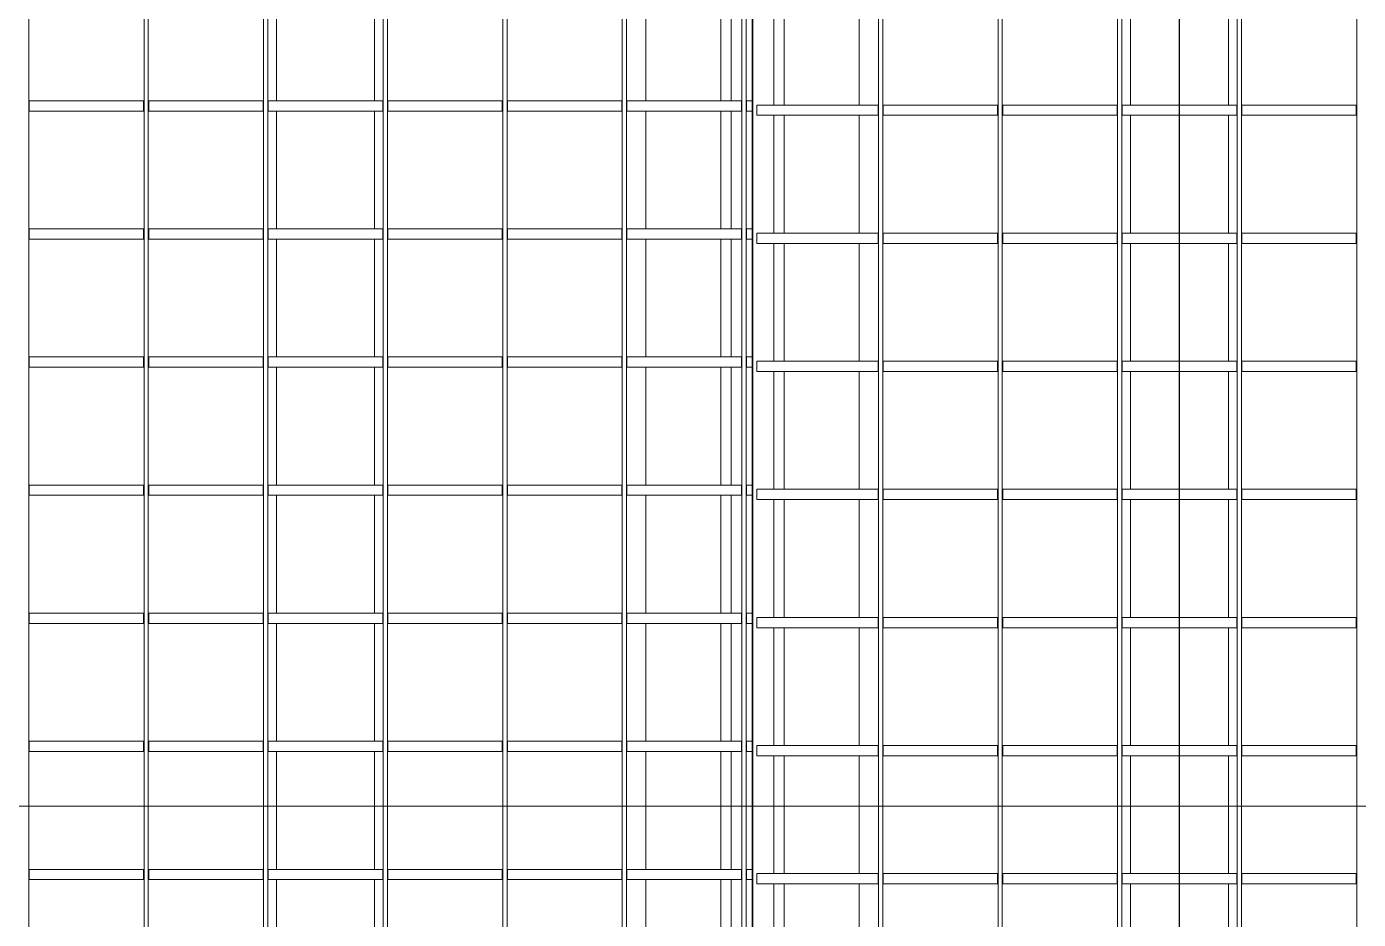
# Model space of a CAD drawing. Extents: x 28911 to 70911, y -59 to 29641.
# Drawn here: x 54923 to 56482, y 21130 to 22175 of the extents above; entities that cross this region are included whole.
import ezdxf
from ezdxf.lldxf.tags import DXFTag

# ---------------------------------------------------------------- set-up
doc = ezdxf.new("R2010")
doc.units = 0
doc.header["$LTSCALE"] = 300
doc.header["$MEASUREMENT"] = 0
doc.linetypes.add('CONTINUA', pattern=[0])
for name, color, linetype, lineweight in [('20 CENTERLINE 0.05', 6, 'CENTER', 9), ('21 CONTINUA 0.05', 6, 'Continuous', 9), ('22 CONTINUA 0.18', 3, 'Continuous', 18), ('23 CONTINUA 0.35', 4, 'Continuous', 35)]:
    doc.layers.add(name, color=color, linetype=linetype, lineweight=lineweight)
tags = doc.linetypes.add('CENTER', pattern=[2, 1.25, -0.25, 0.25, -0.25]).pattern_tags.tags
tags[10:11] = [DXFTag(74, 4), DXFTag(75, 0), DXFTag(340, '0'), DXFTag(46, 1.0), DXFTag(50, 0.0), DXFTag(44, 0.0), DXFTag(45, 0.0)]
tags[8:9] = [DXFTag(74, 4), DXFTag(75, 0), DXFTag(340, '0'), DXFTag(46, 1.0), DXFTag(50, 0.0), DXFTag(44, 0.0), DXFTag(45, 0.0)]
tags[6:7] = [DXFTag(74, 4), DXFTag(75, 0), DXFTag(340, '0'), DXFTag(46, 1.0), DXFTag(50, 0.0), DXFTag(44, 0.0), DXFTag(45, 0.0)]
tags[4:5] = [DXFTag(74, 4), DXFTag(75, 0), DXFTag(340, '0'), DXFTag(46, 1.0), DXFTag(50, 0.0), DXFTag(44, 0.0), DXFTag(45, 0.0)]

# ---------------------------------------------------------------- blocks, each defined once
blk = doc.blocks.new('A$Cdbd99e87')
at = {"layer": '21 CONTINUA 0.05', "color": 253, "linetype": 'Continuous'}
for p, q in [((7.5, 1600), (7.5, -1600)), ((12.5, 1600), (12.5, -1600)), ((147.5, 1600), (147.5, -1600)), ((152.5, 1600), (152.5, -1600)), ((287.5, 1600), (287.5, -1600)), ((292.5, 1600), (292.5, -1600)), ((427.5, 1600), (427.5, -1600)), ((432.5, 1600), (432.5, -1600)), ((567.5, 1600), (567.5, -1600)), ((572.5, 1600), (572.5, -1600)), ((707.5, 1600), (707.5, -1600)), ((712.5, 1600), (712.5, -1600)), ((847.5, 1600), (847.5, -1600)), ((25, 86), (25, 224)), ((37, 86), (37, 224)), ((125, 86), (125, 224)), ((442.5, 86), (442.5, 224)), ((557.5, 86), (557.5, 224)), ((0, 86), (0, 74)), ((7, 86), (0, 86)), ((7, 86), (7, 74)), ((7.5, 86), (7, 86)), ((13, 86), (12.5, 86)), ((13, 86), (13, 74)), ((147, 86), (13, 86)), ((147, 86), (147, 74)), ((147.5, 86), (147, 86)), ((153, 86), (152.5, 86)), ((153, 86), (153, 74)), ((287, 86), (153, 86)), ((287, 86), (287, 74)), ((287.5, 86), (287, 86)), ((293, 86), (292.5, 86)), ((293, 86), (293, 74)), ((427, 86), (293, 86)), ((427, 86), (427, 74)), ((427.5, 86), (427, 86)), ((433, 86), (432.5, 86)), ((433, 86), (433, 74)), ((567, 86), (433, 86)), ((567, 86), (567, 74)), ((567.5, 86), (567, 86)), ((573, 86), (572.5, 86)), ((573, 86), (573, 74)), ((707, 86), (573, 86)), ((707, 86), (707, 74)), ((707.5, 86), (707, 86)), ((713, 86), (712.5, 86)), ((713, 86), (713, 74)), ((847, 86), (713, 86)), ((847, 86), (847, 74)), ((847.5, 86), (847, 86)), ((7, 74), (0, 74)), ((7, 74), (7.5, 74)), ((12.5, 74), (13, 74)), ((147, 74), (13, 74)), ((25, -64), (25, 74)), ((37, -64), (37, 74)), ((125, -64), (125, 74)), ((147, 74), (147.5, 74)), ((152.5, 74), (153, 74)), ((287, 74), (153, 74)), ((287, 74), (287.5, 74)), ((292.5, 74), (293, 74)), ((427, 74), (293, 74)), ((427, 74), (427.5, 74)), ((432.5, 74), (433, 74)), ((567, 74), (433, 74)), ((442.5, -64), (442.5, 74)), ((557.5, -64), (557.5, 74)), ((567, 74), (567.5, 74)), ((572.5, 74), (573, 74)), ((707, 74), (573, 74)), ((707, 74), (707.5, 74)), ((712.5, 74), (713, 74)), ((847, 74), (713, 74)), ((847, 74), (847.5, 74)), ((0, -64), (0, -76)), ((7, -64), (0, -64)), ((7, -76), (0, -76)), ((7, -64), (7, -76)), ((7.5, -64), (7, -64)), ((7, -76), (7.5, -76)), ((13, -64), (12.5, -64)), ((12.5, -76), (13, -76)), ((13, -64), (13, -76)), ((147, -64), (13, -64)), ((147, -76), (13, -76)), ((25, -214), (25, -76)), ((37, -214), (37, -76)), ((125, -214), (125, -76)), ((147, -64), (147, -76)), ((147.5, -64), (147, -64)), ((147, -76), (147.5, -76)), ((153, -64), (152.5, -64)), ((152.5, -76), (153, -76)), ((153, -64), (153, -76)), ((287, -64), (153, -64)), ((287, -76), (153, -76)), ((287, -64), (287, -76)), ((287.5, -64), (287, -64)), ((287, -76), (287.5, -76)), ((293, -64), (292.5, -64)), ((292.5, -76), (293, -76)), ((293, -64), (293, -76)), ((427, -64), (293, -64)), ((427, -76), (293, -76)), ((427, -64), (427, -76)), ((427.5, -64), (427, -64)), ((427, -76), (427.5, -76)), ((433, -64), (432.5, -64)), ((432.5, -76), (433, -76)), ((433, -64), (433, -76)), ((567, -64), (433, -64)), ((567, -76), (433, -76)), ((442.5, -214), (442.5, -76)), ((557.5, -214), (557.5, -76)), ((567, -64), (567, -76)), ((567.5, -64), (567, -64)), ((567, -76), (567.5, -76)), ((573, -64), (572.5, -64)), ((572.5, -76), (573, -76)), ((573, -64), (573, -76)), ((707, -64), (573, -64)), ((707, -76), (573, -76)), ((707, -64), (707, -76)), ((707.5, -64), (707, -64)), ((707, -76), (707.5, -76)), ((713, -64), (712.5, -64)), ((712.5, -76), (713, -76)), ((713, -64), (713, -76)), ((847, -64), (713, -64)), ((847, -76), (713, -76)), ((847, -64), (847, -76)), ((847.5, -64), (847, -64)), ((847, -76), (847.5, -76)), ((0, -214), (0, -226)), ((7, -214), (0, -214)), ((7, -214), (7, -226)), ((7.5, -214), (7, -214)), ((13, -214), (12.5, -214)), ((13, -214), (13, -226)), ((147, -214), (13, -214)), ((147, -214), (147, -226)), ((147.5, -214), (147, -214)), ((153, -214), (152.5, -214)), ((153, -214), (153, -226)), ((287, -214), (153, -214)), ((287, -214), (287, -226)), ((287.5, -214), (287, -214)), ((293, -214), (292.5, -214)), ((293, -214), (293, -226)), ((427, -214), (293, -214)), ((427, -214), (427, -226)), ((427.5, -214), (427, -214)), ((433, -214), (432.5, -214)), ((433, -214), (433, -226)), ((567, -214), (433, -214)), ((567, -214), (567, -226)), ((567.5, -214), (567, -214)), ((573, -214), (572.5, -214)), ((573, -214), (573, -226)), ((707, -214), (573, -214)), ((707, -214), (707, -226)), ((707.5, -214), (707, -214)), ((713, -214), (712.5, -214)), ((713, -214), (713, -226)), ((847, -214), (713, -214)), ((847, -214), (847, -226)), ((847.5, -214), (847, -214)), ((7, -226), (0, -226)), ((7, -226), (7.5, -226)), ((12.5, -226), (13, -226)), ((147, -226), (13, -226)), ((25, -364), (25, -226)), ((37, -364), (37, -226)), ((125, -364), (125, -226)), ((147, -226), (147.5, -226)), ((152.5, -226), (153, -226)), ((287, -226), (153, -226)), ((287, -226), (287.5, -226)), ((292.5, -226), (293, -226)), ((427, -226), (293, -226)), ((427, -226), (427.5, -226)), ((432.5, -226), (433, -226)), ((567, -226), (433, -226)), ((442.5, -364), (442.5, -226)), ((557.5, -364), (557.5, -226)), ((567, -226), (567.5, -226)), ((572.5, -226), (573, -226)), ((707, -226), (573, -226)), ((707, -226), (707.5, -226)), ((712.5, -226), (713, -226)), ((847, -226), (713, -226)), ((847, -226), (847.5, -226)), ((0, -364), (0, -376)), ((7, -364), (0, -364)), ((7, -364), (7, -376)), ((7.5, -364), (7, -364)), ((13, -364), (12.5, -364)), ((13, -364), (13, -376)), ((147, -364), (13, -364)), ((147, -364), (147, -376)), ((147.5, -364), (147, -364)), ((153, -364), (152.5, -364)), ((153, -364), (153, -376)), ((287, -364), (153, -364)), ((287, -364), (287, -376)), ((287.5, -364), (287, -364)), ((293, -364), (292.5, -364)), ((293, -364), (293, -376)), ((427, -364), (293, -364)), ((427, -364), (427, -376)), ((427.5, -364), (427, -364)), ((433, -364), (432.5, -364)), ((433, -364), (433, -376)), ((567, -364), (433, -364)), ((567, -364), (567, -376)), ((567.5, -364), (567, -364)), ((573, -364), (572.5, -364)), ((573, -364), (573, -376)), ((707, -364), (573, -364)), ((707, -364), (707, -376)), ((707.5, -364), (707, -364)), ((713, -364), (712.5, -364)), ((713, -364), (713, -376)), ((847, -364), (713, -364)), ((847, -364), (847, -376)), ((847.5, -364), (847, -364)), ((7, -376), (0, -376)), ((7, -376), (7.5, -376)), ((12.5, -376), (13, -376)), ((147, -376), (13, -376)), ((25, -514), (25, -376)), ((37, -514), (37, -376)), ((125, -514), (125, -376)), ((147, -376), (147.5, -376)), ((152.5, -376), (153, -376)), ((287, -376), (153, -376)), ((287, -376), (287.5, -376)), ((292.5, -376), (293, -376)), ((427, -376), (293, -376)), ((427, -376), (427.5, -376)), ((432.5, -376), (433, -376)), ((567, -376), (433, -376)), ((442.5, -514), (442.5, -376)), ((557.5, -514), (557.5, -376)), ((567, -376), (567.5, -376)), ((572.5, -376), (573, -376)), ((707, -376), (573, -376)), ((707, -376), (707.5, -376)), ((712.5, -376), (713, -376)), ((847, -376), (713, -376)), ((847, -376), (847.5, -376)), ((7, -514), (0, -514)), ((0, -514), (0, -526)), ((7, -514), (7, -526)), ((7.5, -514), (7, -514)), ((13, -514), (12.5, -514)), ((13, -514), (13, -526)), ((147, -514), (13, -514)), ((147, -514), (147, -526)), ((147.5, -514), (147, -514)), ((153, -514), (152.5, -514)), ((153, -514), (153, -526)), ((287, -514), (153, -514)), ((287, -514), (287, -526)), ((287.5, -514), (287, -514)), ((293, -514), (292.5, -514)), ((293, -514), (293, -526)), ((427, -514), (293, -514)), ((427, -514), (427, -526)), ((427.5, -514), (427, -514)), ((433, -514), (432.5, -514)), ((433, -514), (433, -526)), ((567, -514), (433, -514)), ((567, -514), (567, -526)), ((567.5, -514), (567, -514)), ((573, -514), (572.5, -514)), ((573, -514), (573, -526)), ((707, -514), (573, -514)), ((707, -514), (707, -526)), ((707.5, -514), (707, -514)), ((713, -514), (712.5, -514)), ((713, -514), (713, -526)), ((847, -514), (713, -514)), ((847, -514), (847, -526)), ((847.5, -514), (847, -514)), ((7, -526), (0, -526)), ((7, -526), (7.5, -526)), ((12.5, -526), (13, -526)), ((147, -526), (13, -526)), ((25, -664), (25, -526)), ((37, -664), (37, -526)), ((125, -664), (125, -526)), ((147, -526), (147.5, -526)), ((152.5, -526), (153, -526)), ((287, -526), (153, -526)), ((287, -526), (287.5, -526)), ((292.5, -526), (293, -526)), ((427, -526), (293, -526)), ((427, -526), (427.5, -526)), ((432.5, -526), (433, -526)), ((567, -526), (433, -526)), ((442.5, -664), (442.5, -526)), ((557.5, -664), (557.5, -526)), ((567, -526), (567.5, -526)), ((572.5, -526), (573, -526)), ((707, -526), (573, -526)), ((707, -526), (707.5, -526)), ((712.5, -526), (713, -526)), ((847, -526), (713, -526)), ((847, -526), (847.5, -526)), ((7, -664), (0, -664)), ((0, -664), (0, -676)), ((7, -664), (7, -676)), ((7.5, -664), (7, -664)), ((13, -664), (12.5, -664)), ((13, -664), (13, -676)), ((147, -664), (13, -664)), ((147, -664), (147, -676)), ((147.5, -664), (147, -664)), ((153, -664), (152.5, -664)), ((153, -664), (153, -676)), ((287, -664), (153, -664)), ((287, -664), (287, -676)), ((287.5, -664), (287, -664)), ((293, -664), (292.5, -664)), ((293, -664), (293, -676)), ((427, -664), (293, -664)), ((427, -664), (427, -676)), ((427.5, -664), (427, -664)), ((433, -664), (432.5, -664)), ((433, -664), (433, -676)), ((567, -664), (433, -664)), ((567, -664), (567, -676)), ((567.5, -664), (567, -664)), ((573, -664), (572.5, -664)), ((573, -664), (573, -676)), ((707, -664), (573, -664)), ((707, -664), (707, -676)), ((707.5, -664), (707, -664)), ((713, -664), (712.5, -664)), ((713, -664), (713, -676)), ((847, -664), (713, -664)), ((847, -664), (847, -676)), ((847.5, -664), (847, -664)), ((7, -676), (0, -676)), ((7, -676), (7.5, -676)), ((12.5, -676), (13, -676)), ((147, -676), (13, -676)), ((25, -814), (25, -676)), ((37, -814), (37, -676)), ((125, -814), (125, -676)), ((147, -676), (147.5, -676)), ((152.5, -676), (153, -676)), ((287, -676), (153, -676)), ((287, -676), (287.5, -676)), ((292.5, -676), (293, -676)), ((427, -676), (293, -676)), ((427, -676), (427.5, -676)), ((432.5, -676), (433, -676)), ((567, -676), (433, -676)), ((442.5, -814), (442.5, -676)), ((557.5, -814), (557.5, -676)), ((567, -676), (567.5, -676)), ((572.5, -676), (573, -676)), ((707, -676), (573, -676)), ((707, -676), (707.5, -676)), ((712.5, -676), (713, -676)), ((847, -676), (713, -676)), ((847, -676), (847.5, -676)), ((0, -814), (0, -826)), ((7, -814), (0, -814)), ((7, -826), (0, -826)), ((7, -814), (7, -826)), ((7.5, -814), (7, -814)), ((7, -826), (7.5, -826)), ((13, -814), (12.5, -814)), ((12.5, -826), (13, -826)), ((13, -814), (13, -826)), ((147, -814), (13, -814)), ((147, -826), (13, -826)), ((25, -964), (25, -826)), ((37, -964), (37, -826)), ((125, -964), (125, -826)), ((147, -814), (147, -826)), ((147.5, -814), (147, -814)), ((147, -826), (147.5, -826)), ((153, -814), (152.5, -814)), ((152.5, -826), (153, -826)), ((153, -814), (153, -826)), ((287, -814), (153, -814)), ((287, -826), (153, -826)), ((287, -814), (287, -826)), ((287.5, -814), (287, -814)), ((287, -826), (287.5, -826)), ((293, -814), (292.5, -814)), ((292.5, -826), (293, -826)), ((293, -814), (293, -826)), ((427, -814), (293, -814)), ((427, -826), (293, -826)), ((427, -814), (427, -826)), ((427.5, -814), (427, -814)), ((427, -826), (427.5, -826)), ((433, -814), (432.5, -814)), ((432.5, -826), (433, -826)), ((433, -814), (433, -826)), ((567, -814), (433, -814)), ((567, -826), (433, -826)), ((442.5, -964), (442.5, -826)), ((557.5, -964), (557.5, -826)), ((567, -814), (567, -826)), ((567.5, -814), (567, -814)), ((567, -826), (567.5, -826)), ((573, -814), (572.5, -814)), ((572.5, -826), (573, -826)), ((573, -814), (573, -826)), ((707, -814), (573, -814)), ((707, -826), (573, -826)), ((707, -814), (707, -826)), ((707.5, -814), (707, -814)), ((707, -826), (707.5, -826)), ((713, -814), (712.5, -814)), ((712.5, -826), (713, -826)), ((713, -814), (713, -826)), ((847, -814), (713, -814)), ((847, -826), (713, -826)), ((847, -814), (847, -826)), ((847.5, -814), (847, -814)), ((847, -826), (847.5, -826))]:
    blk.add_line(p, q, dxfattribs=at)
at = {"layer": '22 CONTINUA 0.18', "color": 7, "linetype": 'Continuous'}
blk.add_line((0, -1730), (0, 1730), dxfattribs=at)
blk = doc.blocks.new('A$C17a604b0')
at = {"layer": '21 CONTINUA 0.05', "color": 253, "linetype": 'Continuous'}
for p, q in [((147.5, -1600), (147.5, 1600)), ((152.5, -1600), (152.5, 1600)), ((287.5, -1600), (287.5, 1600)), ((292.5, -1600), (292.5, 1600)), ((427.5, -1600), (427.5, 1600)), ((432.5, -1600), (432.5, 1600)), ((567.5, -1600), (567.5, 1600)), ((572.5, -1600), (572.5, 1600)), ((707.5, -1600), (707.5, 1600)), ((25, 964), (25, 826)), ((37, 964), (37, 826)), ((125, 964), (125, 826)), ((442.5, 964), (442.5, 826)), ((557.5, 964), (557.5, 826)), ((5, 814), (5, 826)), ((5, 826), (147, 826)), ((5, 814), (147, 814)), ((25, 814), (25, 676)), ((37, 814), (37, 676)), ((125, 814), (125, 676)), ((147, 814), (147, 826)), ((147.5, 826), (147, 826)), ((147, 814), (147.5, 814)), ((153, 826), (152.5, 826)), ((152.5, 814), (153, 814)), ((153, 814), (153, 826)), ((153, 826), (287, 826)), ((153, 814), (287, 814)), ((287, 814), (287, 826)), ((287.5, 826), (287, 826)), ((287, 814), (287.5, 814)), ((293, 826), (292.5, 826)), ((292.5, 814), (293, 814)), ((293, 814), (293, 826)), ((293, 826), (427, 826)), ((293, 814), (427, 814)), ((427, 814), (427, 826)), ((427.5, 826), (427, 826)), ((427, 814), (427.5, 814)), ((433, 826), (432.5, 826)), ((432.5, 814), (433, 814)), ((433, 814), (433, 826)), ((433, 826), (567, 826)), ((433, 814), (567, 814)), ((442.5, 814), (442.5, 676)), ((557.5, 814), (557.5, 676)), ((567, 814), (567, 826)), ((567.5, 826), (567, 826)), ((567, 814), (567.5, 814)), ((573, 826), (572.5, 826)), ((572.5, 814), (573, 814)), ((573, 814), (573, 826)), ((573, 826), (707, 826)), ((573, 814), (707, 814)), ((707, 814), (707, 826)), ((707.5, 826), (707, 826)), ((707, 814), (707.5, 814)), ((5, 664), (5, 676)), ((5, 676), (147, 676)), ((147, 664), (147, 676)), ((147.5, 676), (147, 676)), ((153, 676), (152.5, 676)), ((153, 664), (153, 676)), ((153, 676), (287, 676)), ((287, 664), (287, 676)), ((287.5, 676), (287, 676)), ((293, 676), (292.5, 676)), ((293, 664), (293, 676)), ((293, 676), (427, 676)), ((427, 664), (427, 676)), ((427.5, 676), (427, 676)), ((433, 676), (432.5, 676)), ((433, 664), (433, 676)), ((433, 676), (567, 676)), ((567, 664), (567, 676)), ((567.5, 676), (567, 676)), ((573, 676), (572.5, 676)), ((573, 664), (573, 676)), ((573, 676), (707, 676)), ((707, 664), (707, 676)), ((707.5, 676), (707, 676)), ((5, 664), (147, 664)), ((25, 664), (25, 526)), ((37, 664), (37, 526)), ((125, 664), (125, 526)), ((147, 664), (147.5, 664)), ((152.5, 664), (153, 664)), ((153, 664), (287, 664)), ((287, 664), (287.5, 664)), ((292.5, 664), (293, 664)), ((293, 664), (427, 664)), ((427, 664), (427.5, 664)), ((432.5, 664), (433, 664)), ((433, 664), (567, 664)), ((442.5, 664), (442.5, 526)), ((557.5, 664), (557.5, 526)), ((567, 664), (567.5, 664)), ((572.5, 664), (573, 664)), ((573, 664), (707, 664)), ((707, 664), (707.5, 664)), ((5, 514), (5, 526)), ((5, 526), (147, 526)), ((147, 514), (147, 526)), ((147.5, 526), (147, 526)), ((153, 526), (152.5, 526)), ((153, 514), (153, 526)), ((153, 526), (287, 526)), ((287, 514), (287, 526)), ((287.5, 526), (287, 526)), ((293, 526), (292.5, 526)), ((293, 514), (293, 526)), ((293, 526), (427, 526)), ((427, 514), (427, 526)), ((427.5, 526), (427, 526)), ((433, 526), (432.5, 526)), ((433, 514), (433, 526)), ((433, 526), (567, 526)), ((567, 514), (567, 526)), ((567.5, 526), (567, 526)), ((573, 526), (572.5, 526)), ((573, 514), (573, 526)), ((573, 526), (707, 526)), ((707, 514), (707, 526)), ((707.5, 526), (707, 526)), ((5, 514), (147, 514)), ((25, 514), (25, 376)), ((37, 514), (37, 376)), ((125, 514), (125, 376)), ((147, 514), (147.5, 514)), ((152.5, 514), (153, 514)), ((153, 514), (287, 514)), ((287, 514), (287.5, 514)), ((292.5, 514), (293, 514)), ((293, 514), (427, 514)), ((427, 514), (427.5, 514)), ((432.5, 514), (433, 514)), ((433, 514), (567, 514)), ((442.5, 514), (442.5, 376)), ((557.5, 514), (557.5, 376)), ((567, 514), (567.5, 514)), ((572.5, 514), (573, 514)), ((573, 514), (707, 514)), ((707, 514), (707.5, 514)), ((5, 364), (5, 376)), ((5, 376), (147, 376)), ((147, 364), (147, 376)), ((147.5, 376), (147, 376)), ((153, 376), (152.5, 376)), ((153, 364), (153, 376)), ((153, 376), (287, 376)), ((287, 364), (287, 376)), ((287.5, 376), (287, 376)), ((293, 376), (292.5, 376)), ((293, 364), (293, 376)), ((293, 376), (427, 376)), ((427, 364), (427, 376)), ((427.5, 376), (427, 376)), ((433, 376), (432.5, 376)), ((433, 364), (433, 376)), ((433, 376), (567, 376)), ((567, 364), (567, 376)), ((567.5, 376), (567, 376)), ((573, 376), (572.5, 376)), ((573, 364), (573, 376)), ((573, 376), (707, 376)), ((707, 364), (707, 376)), ((707.5, 376), (707, 376)), ((5, 364), (147, 364)), ((25, 364), (25, 226)), ((37, 364), (37, 226)), ((125, 364), (125, 226)), ((147, 364), (147.5, 364)), ((152.5, 364), (153, 364)), ((153, 364), (287, 364)), ((287, 364), (287.5, 364)), ((292.5, 364), (293, 364)), ((293, 364), (427, 364)), ((427, 364), (427.5, 364)), ((432.5, 364), (433, 364)), ((433, 364), (567, 364)), ((442.5, 364), (442.5, 226)), ((557.5, 364), (557.5, 226)), ((567, 364), (567.5, 364)), ((572.5, 364), (573, 364)), ((573, 364), (707, 364)), ((707, 364), (707.5, 364)), ((5, 214), (5, 226)), ((5, 226), (147, 226)), ((147, 214), (147, 226)), ((147.5, 226), (147, 226)), ((153, 226), (152.5, 226)), ((153, 214), (153, 226)), ((153, 226), (287, 226)), ((287, 214), (287, 226)), ((287.5, 226), (287, 226)), ((293, 226), (292.5, 226)), ((293, 214), (293, 226)), ((293, 226), (427, 226)), ((427, 214), (427, 226)), ((427.5, 226), (427, 226)), ((433, 226), (432.5, 226)), ((433, 214), (433, 226)), ((433, 226), (567, 226)), ((567, 214), (567, 226)), ((567.5, 226), (567, 226)), ((573, 226), (572.5, 226)), ((573, 214), (573, 226)), ((573, 226), (707, 226)), ((707, 214), (707, 226)), ((707.5, 226), (707, 226)), ((5, 214), (147, 214)), ((25, 214), (25, 76)), ((37, 214), (37, 76)), ((125, 214), (125, 76)), ((147, 214), (147.5, 214)), ((152.5, 214), (153, 214)), ((153, 214), (287, 214)), ((287, 214), (287.5, 214)), ((292.5, 214), (293, 214)), ((293, 214), (427, 214)), ((427, 214), (427.5, 214)), ((432.5, 214), (433, 214)), ((433, 214), (567, 214)), ((442.5, 214), (442.5, 76)), ((557.5, 214), (557.5, 76)), ((567, 214), (567.5, 214)), ((572.5, 214), (573, 214)), ((573, 214), (707, 214)), ((707, 214), (707.5, 214)), ((5, 64), (5, 76)), ((5, 76), (147, 76)), ((5, 64), (147, 64)), ((25, 64), (25, -74)), ((37, 64), (37, -74)), ((125, 64), (125, -74)), ((147, 64), (147, 76)), ((147.5, 76), (147, 76)), ((147, 64), (147.5, 64)), ((153, 76), (152.5, 76)), ((152.5, 64), (153, 64)), ((153, 64), (153, 76)), ((153, 76), (287, 76)), ((153, 64), (287, 64)), ((287, 64), (287, 76)), ((287.5, 76), (287, 76)), ((287, 64), (287.5, 64)), ((293, 76), (292.5, 76)), ((292.5, 64), (293, 64)), ((293, 64), (293, 76)), ((293, 76), (427, 76)), ((293, 64), (427, 64)), ((427, 64), (427, 76)), ((427.5, 76), (427, 76)), ((427, 64), (427.5, 64)), ((433, 76), (432.5, 76)), ((432.5, 64), (433, 64)), ((433, 64), (433, 76)), ((433, 76), (567, 76)), ((433, 64), (567, 64)), ((442.5, 64), (442.5, -74)), ((557.5, 64), (557.5, -74)), ((567, 64), (567, 76)), ((567.5, 76), (567, 76)), ((567, 64), (567.5, 64)), ((573, 76), (572.5, 76)), ((572.5, 64), (573, 64)), ((573, 64), (573, 76)), ((573, 76), (707, 76)), ((573, 64), (707, 64)), ((707, 64), (707, 76)), ((707.5, 76), (707, 76)), ((707, 64), (707.5, 64)), ((5, -86), (5, -74)), ((5, -74), (147, -74)), ((147, -86), (147, -74)), ((147.5, -74), (147, -74)), ((153, -74), (152.5, -74)), ((153, -86), (153, -74)), ((153, -74), (287, -74)), ((287, -86), (287, -74)), ((287.5, -74), (287, -74)), ((293, -74), (292.5, -74)), ((293, -86), (293, -74)), ((293, -74), (427, -74)), ((427, -86), (427, -74)), ((427.5, -74), (427, -74)), ((433, -74), (432.5, -74)), ((433, -86), (433, -74)), ((433, -74), (567, -74)), ((567, -86), (567, -74)), ((567.5, -74), (567, -74)), ((573, -74), (572.5, -74)), ((573, -86), (573, -74)), ((573, -74), (707, -74)), ((707, -86), (707, -74)), ((707.5, -74), (707, -74)), ((5, -86), (147, -86)), ((25, -86), (25, -224)), ((37, -86), (37, -224)), ((125, -86), (125, -224)), ((147, -86), (147.5, -86)), ((152.5, -86), (153, -86)), ((153, -86), (287, -86)), ((287, -86), (287.5, -86)), ((292.5, -86), (293, -86)), ((293, -86), (427, -86)), ((427, -86), (427.5, -86)), ((432.5, -86), (433, -86)), ((433, -86), (567, -86)), ((442.5, -86), (442.5, -224)), ((557.5, -86), (557.5, -224)), ((567, -86), (567.5, -86)), ((572.5, -86), (573, -86)), ((573, -86), (707, -86)), ((707, -86), (707.5, -86))]:
    blk.add_line(p, q, dxfattribs=at)
at = {"layer": '23 CONTINUA 0.35', "color": 7}
blk.add_lwpolyline([(1425, -1730), (575, -1730), (575, -1746), (556.2, -1816), (443.8, -1816), (425, -1746), (425, -1730), (0, -1730), (0, 1730), (425, 1730), (425, 1746), (443.8, 1816), (556.2, 1816), (575, 1746), (575, 1730), (1425, 1730)], dxfattribs=at)
blk = doc.blocks.new('*U74')
at = {"color": 1, "linetype": 'CONTINUA', "ltscale": 5}
blk.add_line((0, -1500), (0, 1500), dxfattribs=at)

msp = doc.modelspace()

# ---------------------------------------------------------------- linework, layer by layer
at = {"layer": '20 CENTERLINE 0.05'}
msp.add_line((42272.732, 21262.689), (60272.732, 21262.689), dxfattribs=at)

# ---------------------------------------------------------------- block references
at = {"ltscale": 50}
msp.add_blockref('*U74', (56272.732, 21262.689), dxfattribs=at)
at = {"layer": '23 CONTINUA 0.35', "rotation": 180}
msp.add_blockref('A$Cdbd99e87', (55772.732, 21262.689), dxfattribs=at)
at = {"layer": '23 CONTINUA 0.35'}
msp.add_blockref('A$C17a604b0', (55772.732, 21257.689), dxfattribs=at)

doc.saveas('drawing.dxf')
